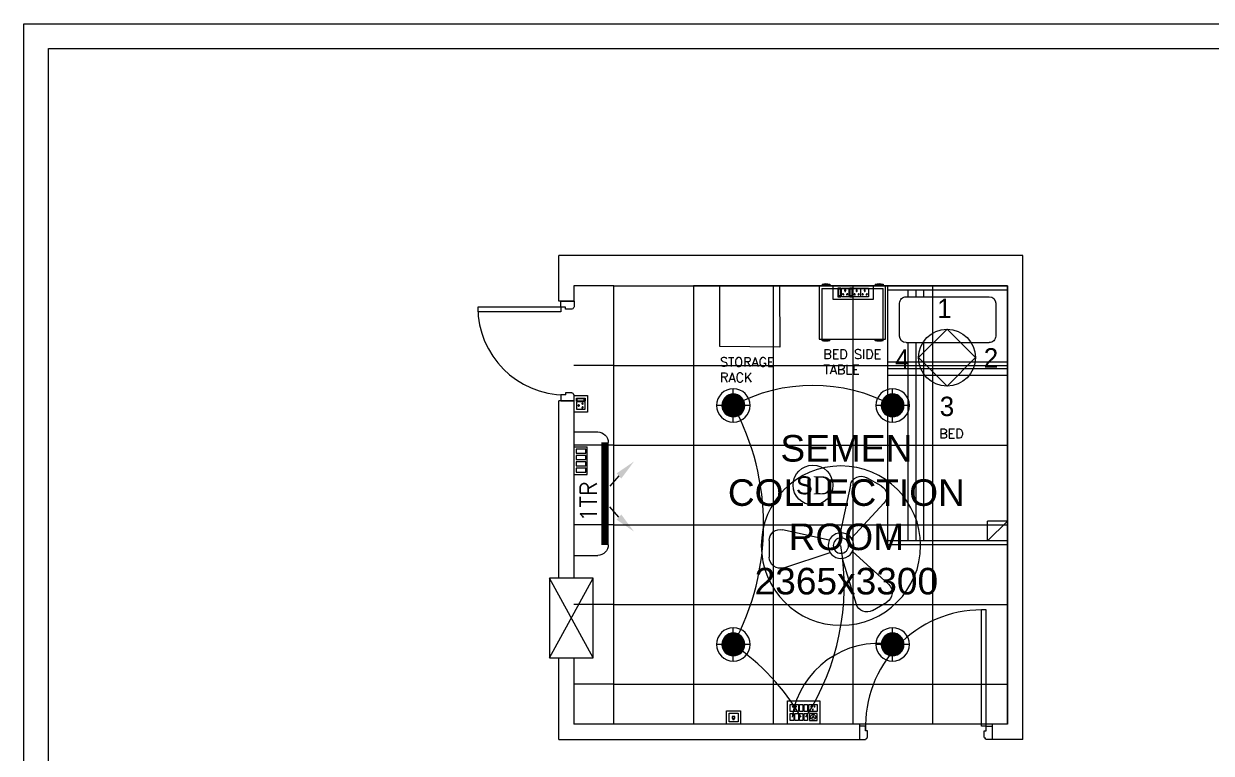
# Model space of a CAD drawing. Extents: x 3552052 to 4102982, y -707811 to -630695.
# Drawn here: x 3869017 to 3877963, y -686704 to -681211 of the extents above; entities that cross this region are included whole.
import ezdxf

# ---------------------------------------------------------------- set-up
doc = ezdxf.new("R2010")
doc.units = 0
doc.header["$LTSCALE"] = 6
doc.header["$MEASUREMENT"] = 0
doc.layers.get('0').update_dxf_attribs({"linetype": 'CONTINUOUS', "lineweight": 0})
for name, color, linetype, lineweight in [('DIM', 7, 'CONTINUOUS', 0), ('DOOR', 44, 'CONTINUOUS', 0), ('ELE-1200MM CEILINGFAN', 6, 'CONTINUOUS', 0), ('ELE-12M RAW&UPS SB', 40, 'CONTINUOUS', 0), ('ELE-12W LED', 1, 'CONTINUOUS', 0), ('ELE-12W UPS LIGHT', 3, 'CONTINUOUS', 0), ('ELE-2NOS OF 6-16 RAW POWER SOCKET', 1, 'CONTINUOUS', 0), ('ELE-3NOS 6-16A POWER SOCKET', 5, 'CONTINUOUS', 0), ('ELE-4M RAW P.SB', 40, 'CONTINUOUS', 0), ('ELE-4M UPS P.SB', 3, 'CONTINUOUS', 0), ('ELE.LAN POINT', 3, 'CONTINUOUS', 0), ('EQP', 6, 'CONTINUOUS', 0), ('FA-BELOW SMOKE DERECTOR', 1, 'CONTINUOUS', 0), ('furniture', 33, 'CONTINUOUS', 0), ('HVAC_HI_WALL_1TR', 1, 'CONTINUOUS', 0), ('M HVAC HIGH WALL UNIT', 3, 'CONTINUOUS', 0), ('MEP_HVAC_TEXT', 7, 'CONTINUOUS', 0), ('WALL', 8, 'CONTINUOUS', 0), ('WIN', 151, 'CONTINUOUS', 0)]:
    doc.layers.add(name, color=color, linetype=linetype, lineweight=lineweight)
doc.layers.add('ELE-6A AC SOCKET', color=7, linetype='CONTINUOUS', lineweight=0, true_color=0x00ceb6)
doc.layers.add('ELE-LIGHTING WIRING', color=7, linetype='CONTINUOUS', lineweight=0, true_color=0x63d7b6)
doc.styles.add('ARIAL', font='arial.ttf')
doc.styles.add('PDF Times New Roman', font='times.ttf')
doc.styles.get("Standard").update_dxf_attribs({"font": 'SIMPLEX'})
doc.styles.add('VERDANA', font='verdana.ttf')

# ---------------------------------------------------------------- blocks, each defined once
blk = doc.blocks.new('FRR')
at = {"layer": 'ELE-4M UPS P.SB', "color": 8, "linetype": 'ByBlock'}
for p, q in [((3567365.5, -675052.3), (3567065.5, -675052.3)), ((3567965.5, -675052.3), (3567965.5, -678352.3)), ((3568565.5, -675052.3), (3568565.5, -678352.3)), ((3569165.5, -675052.3), (3569165.5, -678352.3)), ((3569765.5, -675052.3), (3569765.5, -678352.3)), ((3567365.5, -675652.3), (3567065.5, -675652.3)), ((3567365.5, -675652.3), (3570330.5, -675652.3)), ((3567365.5, -676252.3), (3567065.5, -676252.3)), ((3567365.5, -676252.3), (3570330.5, -676252.3)), ((3567365.5, -676852.3), (3567065.5, -676852.3)), ((3567365.5, -676852.3), (3570330.5, -676852.3)), ((3567365.5, -677452.3), (3567065.5, -677452.3)), ((3567365.5, -677452.3), (3570330.5, -677452.3)), ((3567365.5, -678052.3), (3567065.5, -678052.3)), ((3567365.5, -678052.3), (3570330.5, -678052.3)), ((3567365.5, -678352.3), (3567065.5, -678352.3))]:
    blk.add_line(p, q, dxfattribs=at)
blk.add_lwpolyline([(3567365.5, -675052.3), (3570330.5, -675052.3), (3570330.5, -678352.3), (3567365.5, -678352.3)], close=True, dxfattribs=at)
blk = doc.blocks.new('SDFF')
at = {"layer": 'ELE-4M RAW P.SB'}
for p, q in [((0, -100), (0, 0)), ((207.1, 0, 0), (0, 0)), ((207.1, -100, 0), (207.1, 0, 0)), ((207.1, -100, 0), (0, -100))]:
    blk.add_line(p, q, dxfattribs=at)
at = {"layer": 'ELE-4M RAW P.SB', "color": 3, "linetype": 'ByBlock'}
blk.add_lwpolyline([(47.2, -84.5), (47.2, -11.2), (16.7, -11.2), (16.7, -84.5)], close=True, dxfattribs=at)
at = {"layer": 'ELE-4M RAW P.SB', "linetype": 'ByBlock'}
for points in [[(94.9, -84.5), (94.9, -11.2), (64.4, -11.2), (64.4, -84.5)], [(142.6, -84.5), (142.6, -11.2), (112.1, -11.2), (112.1, -84.5)], [(190.3, -84.5), (190.3, -11.2), (159.8, -11.2), (159.8, -84.5)]]:
    blk.add_lwpolyline(points, close=True, dxfattribs=at)
blk = doc.blocks.new('A$C19B8274B')
at = {"layer": 'DOOR'}
for p, q in [((-45, 925), (-80, 925)), ((-80, 50), (-80, 925)), ((-45, 50), (-45, 925)), ((-45, 50), (-80, 50)), ((-955, -50), (-955, -47.5)), ((-940, -35), (-942.5, -35)), ((-60, -35), (-57.5, -35)), ((-45, -50), (-45, -47.5))]:
    blk.add_line(p, q, dxfattribs=at)
for points in [[(-940, 15), (-955, 15), (-955, 50), (-1000, 50), (-1000, -50), (-955, -50)], [(-940, -35), (-940, 15)], [(-60, 15), (-45, 15), (-45, 50), (0, 50), (0, -50), (-45, -50)], [(-60, -35), (-60, 15)]]:
    blk.add_lwpolyline(points, dxfattribs=at)
at = {"layer": 'DOOR', "color": 145}
blk.add_arc((-80, 50), 875, 90, 182.29244, dxfattribs=at)
at = {"layer": 'DOOR'}
for centre, start, end in [((-955, -35), 270, 0), ((-45, -35), 180, 270)]:
    blk.add_arc(centre, 12.5, start, end, dxfattribs=at)
blk = doc.blocks.new('5')
at = {"layer": 'ELE-12M RAW&UPS SB', "color": 40, "ltscale": 10}
for p, q in [((3595754.1, -684830.6), (3595746.6, -684829.2)), ((3595747.9, -684825.4), (3595754.5, -684829.6)), ((3595755.5, -684840.2), (3595755.9, -684832.4)), ((3595757, -684828.9), (3595762, -684823.1)), ((3595757, -684832.2), (3595759.5, -684839.4)), ((3595764.6, -684826.2), (3595757.6, -684829.8))]:
    blk.add_line(p, q, dxfattribs=at)
for points in [[(3595950.5, -684951.6), (3595706.7, -684951.6), (3595706.7, -684776.6), (3595950.5, -684776.6)], [(3595784.7, -684803.3), (3595726.6, -684803.3), (3595726.6, -684856.1), (3595784.7, -684856.1)], [(3595824.4, -684856.4), (3595798, -684856.4), (3595798, -684803.6), (3595824.4, -684803.6)], [(3595824.4, -684923.9), (3595798, -684923.9), (3595798, -684871.1), (3595824.4, -684871.1)], [(3595859.1, -684856.4), (3595832.7, -684856.4), (3595832.7, -684803.6), (3595859.1, -684803.6)], [(3595859.1, -684923.9), (3595832.7, -684923.9), (3595832.7, -684871.1), (3595859.1, -684871.1)], [(3595893.8, -684856.4), (3595867.4, -684856.4), (3595867.4, -684803.6), (3595893.8, -684803.6)]]:
    blk.add_lwpolyline(points, close=True, dxfattribs=at)
at = {"layer": 'ELE-12M RAW&UPS SB', "color": 3, "linetype": 'ByBlock', "elevation": 0}
blk.add_lwpolyline([(3595928.5, -684856.4), (3595902.1, -684856.4), (3595902.1, -684803.6), (3595928.5, -684803.6)], close=True, dxfattribs=at)
at = {"layer": 'ELE-12M RAW&UPS SB', "color": 40, "ltscale": 10}
for radius in [19.1, 1.78]:
    blk.add_circle((3595756, -684830.6), radius, dxfattribs=at)
at = {"layer": 'ELE-4M RAW P.SB', "color": 40, "ltscale": 10}
for p, q in [((3595726.6, -684871.4), (3595789.7, -684871.4)), ((3595726.6, -684924.2), (3595726.6, -684871.4)), ((3595789.7, -684871.4), (3595789.7, -684924.2)), ((3595865.4, -684871.4), (3595928.5, -684871.4)), ((3595865.4, -684924.2), (3595865.4, -684871.4)), ((3595928.5, -684871.4), (3595928.5, -684924.2)), ((3595789.7, -684924.2), (3595726.6, -684924.2)), ((3595928.5, -684924.2), (3595865.4, -684924.2))]:
    blk.add_line(p, q, dxfattribs=at)
for centre, radius, start, end in [((3595745, -684908.1), 3.1, 5.26891, 272.51003), ((3595747.5, -684910.3), 2.5, 202.68381, 75.09514), ((3595758.2, -684884.8), 3.6, 307.15837, 232.84163), ((3595758.2, -684888.4), 2.29, 161.40312, 18.59688), ((3595768.9, -684910.3), 2.5, 104.90486, 337.31619), ((3595771.4, -684908.1), 3.1, 267.48997, 174.73109), ((3595883.7, -684908.1), 3.1, 5.26891, 272.51003), ((3595886.2, -684910.3), 2.5, 202.68381, 75.09514), ((3595896.9, -684884.8), 3.6, 307.15837, 232.84163), ((3595896.9, -684888.4), 2.29, 161.40312, 18.59688), ((3595907.6, -684910.3), 2.5, 104.90486, 337.31619), ((3595910.1, -684908.1), 3.1, 267.48997, 174.73109)]:
    blk.add_arc(centre, radius, start, end, dxfattribs=at)
blk = doc.blocks.new('Voice')
at = {"layer": 'ELE.LAN POINT', "color": 6}
for points in [[(0, -32), (128, -32), (128, 92), (0, 92)], [(22, -10), (106, -10), (106, 70), (22, 70)], [(77, 21), (70, 21), (70, 12), (58, 12), (58, 21), (51, 21), (51, 39), (77, 39)], [(76, 23), (68, 23), (68, 13), (59, 13), (59, 23), (52, 23), (52, 37), (76, 37)]]:
    blk.add_lwpolyline(points, close=True, dxfattribs=at)
blk = doc.blocks.new('HI WALL SPLIT AC UNIT 1TR')
at = {"layer": 'M HVAC HIGH WALL UNIT', "color": 1, "lineweight": 5}
for p, q in [((1294404.3, -128752), (1294404.3, -129681)), ((1294404.3, -128752), (1294583.6, -128752)), ((1294662.3, -128830.7), (1294662.3, -129602.2)), ((1294404.3, -129681), (1294583.6, -129681))]:
    blk.add_line(p, q, dxfattribs=at)
at = {"layer": 'M HVAC HIGH WALL UNIT', "color": 8, "lineweight": 5}
for p, q in [((1294616.1, -128830.7), (1294616.1, -129602.2)), ((1294625.4, -128830.7), (1294625.4, -129602.2)), ((1294636.9, -128830.7), (1294636.9, -129602.2)), ((1294646.2, -128830.7), (1294646.2, -129602.2)), ((1294655.4, -128830.7), (1294655.4, -129602.2))]:
    blk.add_line(p, q, dxfattribs=at)
at = {"layer": 'M HVAC HIGH WALL UNIT', "color": 7, "lineweight": 5}
for p, q in [((1294742.7, -129039.8), (1294673.6, -129117.4)), ((1294742.7, -129349.7), (1294673.6, -129272.1))]:
    blk.add_line(p, q, dxfattribs=at)
at = {"layer": 'M HVAC HIGH WALL UNIT', "color": 1, "lineweight": 5}
for centre, start, end in [((1294583.6, -128830.7), 0, 90), ((1294583.6, -129602.2), 270, 0)]:
    blk.add_arc(centre, 78.8, start, end, dxfattribs=at)
at = {"layer": 'M HVAC HIGH WALL UNIT', "color": 7, "lineweight": 5}
for points in [[(1294760.9, -129058.7), (1294724.5, -129020.9), (1294856.2, -128930.6)], [(1294760.9, -129330.8), (1294724.5, -129368.6), (1294856.2, -129458.9)]]:
    blk.add_solid(points, dxfattribs=at)
blk = doc.blocks.new('EQ2WE')
at = {"layer": 'ELE-6A AC SOCKET', "lineweight": 0}
for p, q in [((-99, 170), (-215, 170)), ((-215, 170), (-215, 36)), ((-215, 36), (-99, 36)), ((-99, 36), (-99, 170)), ((-91, 36), (-91, 170)), ((-91, 170), (-45, 170)), ((-45, 170), (-91, 170)), ((-45, 36), (-91, 36)), ((-87, 51), (-87, 155)), ((-87, 155), (-48, 155)), ((-48, 55), (-87, 55)), ((-48, 51), (-87, 51)), ((-48, 155), (-48, 51)), ((-45, 170), (-45, 36)), ((-45, 170), (-45, 36))]:
    blk.add_line(p, q, dxfattribs=at)
blk.add_lwpolyline([(0, 0), (-257, 0), (-257, 206), (0, 206)], close=True, dxfattribs=at)
for centre, radius, start, end in [((-190, 77), 7.83, 5.2689, 272.51), ((-184, 72), 6.31, 202.6838, 75.0951), ((-157, 136), 9.08, 307.1584, 232.8416), ((-157, 127), 5.79, 161.4031, 18.5969), ((-130, 72), 6.31, 104.9049, 337.3162), ((-124, 77), 7.83, 267.49, 174.7311)]:
    blk.add_arc(centre, radius, start, end, dxfattribs=at)
blk = doc.blocks.new('543WYH')
at = {"layer": 'ELE-2NOS OF 6-16 RAW POWER SOCKET', "color": 30, "linetype": 'ByBlock', "lineweight": 0}
for p, q in [((-124, -57), (-124, -91)), ((-26, -57), (-124, -57)), ((-26, -57), (-124, -57)), ((-124, -91), (-26, -91)), ((-124, -96), (-26, -96)), ((-124, -181), (-124, -96)), ((-113, -60), (-113, -88)), ((-37, -60), (-113, -60)), ((-113, -88), (-37, -88)), ((-110, -60), (-110, -88)), ((-37, -88), (-37, -60)), ((-26, -57), (-26, -91)), ((-26, -91), (-26, -57)), ((-26, -96), (-26, -181)), ((-26, -181), (-124, -181)), ((-124, -187), (-124, -221)), ((-26, -187), (-124, -187)), ((-26, -187), (-124, -187)), ((-124, -221), (-26, -221)), ((-124, -312), (-124, -227)), ((-124, -227), (-26, -227)), ((-113, -190), (-113, -218)), ((-37, -190), (-113, -190)), ((-113, -218), (-37, -218)), ((-110, -190), (-110, -218)), ((-37, -218), (-37, -190)), ((-26, -187), (-26, -221)), ((-26, -221), (-26, -187)), ((-26, -227), (-26, -312)), ((-26, -312), (-124, -312)), ((-124, -402), (-124, -317)), ((-124, -317), (-26, -317)), ((-26, -402), (-124, -402)), ((-26, -317), (-26, -402))]:
    blk.add_line(p, q, dxfattribs=at)
blk.add_lwpolyline([(-150, 0), (-150, -459), (0, -459), (0, 0)], close=True, dxfattribs=at)
for centre, radius, start, end in [((-98, -119), 4.6, 112.6838, 345.0951), ((-94, -115), 5.7, 275.2689, 182.51), ((-51, -139), 6.62, 217.1584, 142.8416), ((-98, -159), 4.6, 14.9049, 247.3162), ((-98, -249), 4.6, 112.6838, 345.0951), ((-94, -163), 5.7, 177.49, 84.7311), ((-94, -245), 5.7, 275.2689, 182.51), ((-58, -139), 4.22, 71.4031, 288.5969), ((-58, -269), 4.22, 71.4031, 288.5969), ((-51, -269), 6.62, 217.1584, 142.8416), ((-98, -289), 4.6, 14.9049, 247.3162), ((-98, -340), 4.6, 112.6838, 345.0951), ((-98, -379), 4.6, 14.9049, 247.3162), ((-94, -293), 5.7, 177.49, 84.7311), ((-94, -335), 5.7, 275.2689, 182.51), ((-94, -384), 5.7, 177.49, 84.7311), ((-58, -360), 4.22, 71.4031, 288.5969), ((-51, -360), 6.62, 217.1584, 142.8416)]:
    blk.add_arc(centre, radius, start, end, dxfattribs=at)
blk = doc.blocks.new('QWE')
at = {"layer": 'ELE-12W UPS LIGHT'}
h = blk.add_hatch(dxfattribs=at)
h.set_pattern_fill('ANSI31', color=8)
h.set_pattern_definition([(45, (-1135553.9097, 459369.4158), (-2.24506403, 2.24506403), [])])
edge = h.paths.add_edge_path()
edge.add_arc((0, 0), 85.7, 0, 360)
at = {"layer": 'ELE-12W UPS LIGHT', "color": 3}
for p, q in [((0, -126.1), (0, 126.1)), ((-126.1, 0), (126.1, 0))]:
    blk.add_line(p, q, dxfattribs=at)
for radius in [126.1, 85.7]:
    blk.add_circle((0, 0), radius, dxfattribs=at)
blk = doc.blocks.new('18W LED')
at = {"layer": 'ELE-12W LED'}
h = blk.add_hatch(dxfattribs=at)
h.set_pattern_fill('ANSI31', color=252)
h.set_pattern_definition([(45, (-1135553.9097, 459369.4158), (-2.24506403, 2.24506403), [])])
edge = h.paths.add_edge_path()
edge.add_arc((0, 0), 85.7, 0, 360)
at = {"layer": 'ELE-12W LED', "color": 1}
for p, q in [((0, -126.1), (0, 126.1)), ((-126.1, 0), (126.1, 0))]:
    blk.add_line(p, q, dxfattribs=at)
for radius in [126.1, 85.7]:
    blk.add_circle((0, 0), radius, dxfattribs=at)
blk = doc.blocks.new('SMOKE DETECTOR')
at = {"layer": 'FA-BELOW SMOKE DERECTOR', "color": 7}
blk.add_circle((931028.7, -118293.9), 166, dxfattribs=at)
at = {"layer": 'FA-BELOW SMOKE DERECTOR', "insert": (930887.1, -118373), "char_height": 150, "attachment_point": 7, "style": 'PDF Times New Roman'}
blk.add_mtext('{\\fArial|b0|i0|c0|p34;S}D', dxfattribs=at)
blk = doc.blocks.new('A$C07FB25EA')
at = {"layer": 'ELE-1200MM CEILINGFAN', "color": 3}
for p, q in [((6.53, 13.37), (9.47, 11.64)), ((0.26, 2.64), (3.17, 12.07)), ((9.84, 7.94), (2.36, 1.21)), ((-11.8, 4.55), (-2.22, 1.44)), ((-14.84, -1.03), (-14.81, 2.38)), ((-2.41, -1.1), (-12.04, -3.29)), ((2.16, -1.54), (8.87, -8.78)), ((1.96, -12.49), (-0.13, -2.65)), ((8.31, -12.34), (5.35, -14.02))]:
    blk.add_line(p, q, dxfattribs=at)
at = {"layer": 'ELE-1200MM CEILINGFAN', "color": 5, "ltscale": 10}
blk.add_circle((0, 0), 16.45, dxfattribs=at)
at = {"layer": 'ELE-1200MM CEILINGFAN', "color": 3}
for radius in [2.65, 1.58]:
    blk.add_circle((0, 0), radius, dxfattribs=at)
for centre, start, end in [((5.36, 11.38), 59.5281, 162.5229), ((8.3, 9.66), 311.9493, 59.5281), ((-12.51, 2.36), 71.9493, 179.5281), ((-12.54, -1.05), 179.5281, 282.5229), ((7.18, -10.34), 299.5281, 42.5229), ((4.21, -12.02), 191.9493, 299.5281)]:
    blk.add_arc(centre, 2.3, start, end, dxfattribs=at)
blk = doc.blocks.new('750')
at = {"layer": 'DOOR'}
for p, q in [((-50, 705), (-47.5, 705)), ((-35, 690), (-35, 692.5)), ((-50, 45), (-47.5, 45)), ((-35, 60), (-35, 57.5)), ((50, 45), (50, 80)), ((50, 80), (675, 80)), ((50, 45), (675, 45)), ((675, 45), (675, 80))]:
    blk.add_line(p, q, dxfattribs=at)
for points in [[(15, 690), (15, 705), (50, 705), (50, 750), (-50, 750), (-50, 705)], [(-35, 690), (15, 690)], [(15, 60), (15, 45), (50, 45), (50, 0), (-50, 0), (-50, 45)], [(-35, 60), (15, 60)]]:
    blk.add_lwpolyline(points, dxfattribs=at)
for centre, start, end in [((-35, 705), 180, 270), ((-35, 45), 90, 180)]:
    blk.add_arc(centre, 12.5, start, end, dxfattribs=at)
at = {"layer": 'DOOR', "color": 145}
blk.add_arc((15, 45), 660, 0, 90, dxfattribs=at)
blk = doc.blocks.new('A$C45A5314D')
at = {"layer": 'furniture', "color": 6, "ltscale": 0.75}
for p, q in [((-1962.2, 946.4), (-1950, 946.4)), ((-1962.2, 946.4), (-1962.2, 887.3)), ((-1962.2, 945.5), (-1950, 945.5)), ((-1962.2, 944.4), (-1950, 944.4)), ((-1962.2, 943.2), (-1950, 943.2)), ((-1962.2, 941.5), (-1950, 941.5)), ((-1962.2, 939.2), (-1950, 939.2)), ((-1962.2, 936.2), (-1950, 936.2)), ((-1962.2, 932), (-1950, 932)), ((-1962.2, 927.1), (-1950, 927.1)), ((-1962.2, 920.9), (-1950, 920.9)), ((-1962.2, 912.9), (-1950, 912.9)), ((-1962.2, 906.7), (-1950, 906.7)), ((-1962.2, 901.8), (-1950, 901.8)), ((-1962.2, 897.6), (-1950, 897.6)), ((-1962.2, 894.6), (-1950, 894.6)), ((-1950, 467.5), (-1950, 967.5)), ((-1950, 967.5), (-1550, 967.5)), ((-1930.3, 947.8), (-1930.3, 487.2)), ((-1930.3, 947.8), (-1550, 947.8)), ((-1550, 967.5), (-1550, 467.5)), ((-1537.8, 946.4), (-1550, 946.4)), ((-1537.8, 945.5), (-1550, 945.5)), ((-1537.8, 944.4), (-1550, 944.4)), ((-1537.8, 943.2), (-1550, 943.2)), ((-1537.8, 941.5), (-1550, 941.5)), ((-1537.8, 939.2), (-1550, 939.2)), ((-1537.8, 936.2), (-1550, 936.2)), ((-1537.8, 932), (-1550, 932)), ((-1537.8, 927.1), (-1550, 927.1)), ((-1537.8, 920.9), (-1550, 920.9)), ((-1537.8, 912.9), (-1550, 912.9)), ((-1537.8, 906.7), (-1550, 906.7)), ((-1537.8, 901.8), (-1550, 901.8)), ((-1537.8, 897.6), (-1550, 897.6)), ((-1537.8, 894.6), (-1550, 894.6)), ((-1537.8, 946.4), (-1537.8, 887.3)), ((-1962.2, 892.3), (-1950, 892.3)), ((-1962.2, 890.6), (-1950, 890.6)), ((-1962.2, 889.4), (-1950, 889.4)), ((-1962.2, 888.2), (-1950, 888.2)), ((-1962.2, 887.3), (-1950, 887.3)), ((-1537.8, 892.3), (-1550, 892.3)), ((-1537.8, 890.6), (-1550, 890.6)), ((-1537.8, 889.4), (-1550, 889.4)), ((-1537.8, 888.2), (-1550, 888.2)), ((-1537.8, 887.3), (-1550, 887.3)), ((-1962.2, 545.4), (-1950, 545.4)), ((-1962.2, 545.4), (-1962.2, 486.3)), ((-1962.2, 544.5), (-1950, 544.5)), ((-1962.2, 543.4), (-1950, 543.4)), ((-1962.2, 542.2), (-1950, 542.2)), ((-1962.2, 540.4), (-1950, 540.4)), ((-1962.2, 538.1), (-1950, 538.1)), ((-1537.8, 545.4), (-1550, 545.4)), ((-1537.8, 544.5), (-1550, 544.5)), ((-1537.8, 543.4), (-1550, 543.4)), ((-1537.8, 542.2), (-1550, 542.2)), ((-1537.8, 540.4), (-1550, 540.4)), ((-1537.8, 538.1), (-1550, 538.1)), ((-1537.8, 545.4), (-1537.8, 486.3)), ((-1962.2, 535.2), (-1950, 535.2)), ((-1962.2, 531), (-1950, 531)), ((-1962.2, 526.1), (-1950, 526.1)), ((-1962.2, 519.9), (-1950, 519.9)), ((-1962.2, 511.9), (-1950, 511.9)), ((-1962.2, 505.7), (-1950, 505.7)), ((-1962.2, 500.7), (-1950, 500.7)), ((-1962.2, 496.6), (-1950, 496.6)), ((-1962.2, 493.6), (-1950, 493.6)), ((-1962.2, 491.3), (-1950, 491.3)), ((-1962.2, 489.6), (-1950, 489.6)), ((-1962.2, 488.4), (-1950, 488.4)), ((-1962.2, 487.2), (-1950, 487.2)), ((-1962.2, 486.3), (-1950, 486.3)), ((-1962.2, 486.3), (-1950, 486.3)), ((-1550, 467.5), (-1950, 467.5)), ((-1550, 487.2), (-1930.3, 487.2)), ((-1537.8, 535.2), (-1550, 535.2)), ((-1537.8, 531), (-1550, 531)), ((-1537.8, 526.1), (-1550, 526.1)), ((-1537.8, 519.9), (-1550, 519.9)), ((-1537.8, 511.9), (-1550, 511.9)), ((-1537.8, 505.7), (-1550, 505.7)), ((-1537.8, 500.7), (-1550, 500.7)), ((-1537.8, 496.6), (-1550, 496.6)), ((-1537.8, 493.6), (-1550, 493.6)), ((-1537.8, 491.3), (-1550, 491.3)), ((-1537.8, 489.6), (-1550, 489.6)), ((-1537.8, 488.4), (-1550, 488.4)), ((-1537.8, 487.2), (-1550, 487.2)), ((-1537.8, 486.3), (-1550, 486.3))]:
    blk.add_line(p, q, dxfattribs=at)
at = {"layer": 'furniture', "color": 6}
for p, q in [((0, 450), (-1950, 450)), ((-1950, 450), (-1950, -450)), ((-1920.5, 450), (-1920.5, -450)), ((-1376.5, -450), (-1376.5, 450)), ((-1326.5, -450), (-1326.5, 450)), ((-1276.5, -450), (-1276.5, 450)), ((-29.5, -450), (-29.5, 450)), ((0, -450), (0, 450)), ((-1572.3, 361.9), (-1819.8, 361.9)), ((-1920.5, 300), (-1869, 300)), ((-1869, 312.7), (-1869, -312.7)), ((-1523.1, 312.7), (-1523.1, -312.7)), ((-1523.1, 300), (-29.5, 300)), ((-1920.5, 240.9), (-1869, 240.9)), ((-1920.5, 181.9), (-1869, 181.9)), ((-1523.1, 240.9), (-29.5, 240.9)), ((-1523.1, 181.9), (-29.5, 181.9)), ((-179.5, -450), (-29.5, -300)), ((-179.5, -450), (-179.5, -300)), ((-29.5, -300), (-179.5, -300)), ((-1819.8, -361.9), (-1572.3, -361.9)), ((-1950, -450), (0, -450))]:
    blk.add_line(p, q, dxfattribs=at)
at = {"layer": 'furniture', "color": 6, "ltscale": 0.75}
for centre, start, end in [((-1876, 916.9), 161.07537, 198.92466), ((-1624, 916.9), 341.07537, 18.92466), ((-1876, 515.9), 161.07537, 198.92466), ((-1624, 515.9), 341.07537, 18.92466)]:
    blk.add_arc(centre, 91.1, start, end, dxfattribs=at)
at = {"layer": 'furniture', "color": 6}
for centre, start, end in [((-1819.8, 312.7), 90.00001, 180.00001), ((-1572.3, 312.7), 0.00001, 90.00001), ((-1819.8, -312.7), 180.00001, 270.00001), ((-1572.3, -312.7), 270.00001, 0.00001)]:
    blk.add_arc(centre, 49.2, start, end, dxfattribs=at)

msp = doc.modelspace()

# ---------------------------------------------------------------- linework, layer by layer
for points in [[(3887040.8, -681210.5), (3887040.8, -701729), (3869017, -701729), (3869017, -681210.5)], [(3886854, -681397.3), (3886854, -701542.2), (3869203.8, -701542.2), (3869203.8, -681397.3)], [(3875972.1, -683510.5), (3875757.7, -683724.9), (3875972.1, -683939.4), (3876186.6, -683724.9), (3875972.1, -683510.5)]]:
    msp.add_lwpolyline(points, close=True)
msp.add_circle((3875972.1, -683724.9), 214.4)
at = {"layer": 'ELE-LIGHTING WIRING', "linetype": 'ByBlock'}
for centre, radius, start, end in [((3874962.2, -685205.6), 1271.2, 61.8353, 118.1647), ((3872700.9, -684984.9), 1889.4, 331.55268, 28.44732), ((3873359.7, -685441.8), 1838.1, 327.42228, 9.42264), ((3873351.8, -687343.8), 1774.5, 30.93557, 55.2948)]:
    msp.add_arc(centre, radius, start, end, dxfattribs=at)
at = {"layer": 'ELE-LIGHTING WIRING', "color": 254, "linetype": 'ByBlock', "true_color": 0xdebad0}
msp.add_arc((3875457.3, -686537.9), 661.4, 80.87686, 170.7432, dxfattribs=at)
at = {"layer": 'EQP', "linetype": 'ByBlock'}
for p, q in [((3874261.7, -683641.1), (3874261.7, -683184.9)), ((3874709.7, -683186.2), (3874711.6, -683646.2)), ((3874711.6, -683646.2), (3874261.7, -683641.1))]:
    msp.add_line(p, q, dxfattribs=at)
at = {"layer": 'WALL', "color": 8, "linetype": 'ByBlock'}
for p, q in [((3873047.2, -683299.9), (3873047.2, -682954.9)), ((3876542.2, -682954.9), (3873047.2, -682954.9)), ((3876542.2, -686599.9), (3876542.2, -682954.9)), ((3873162.2, -683299.9), (3873162.2, -683184.9)), ((3876427.2, -683184.9), (3874062.2, -683184.9)), ((3876427.2, -686484.9), (3876427.2, -683184.9)), ((3873162.2, -683299.9), (3873047.2, -683299.9)), ((3873162.2, -684049.9), (3873047.2, -684049.9)), ((3873047.2, -685384.9), (3873047.2, -684049.9)), ((3873162.2, -684900.9), (3873162.2, -684049.9)), ((3873162.2, -685384.9, 101230.8), (3873162.2, -684884.9, 101230.8)), ((3873047.2, -686599.9), (3873047.2, -685984.9, -101230.8)), ((3873162.2, -686484.9), (3873162.2, -685984.9)), ((3875313.1, -686484.9), (3875313.1, -686599.9)), ((3876427.2, -686484.9), (3876313.1, -686484.9)), ((3876313.1, -686484.9), (3876313.1, -686599.9)), ((3876427.2, -686484.9), (3876313.1, -686484.9)), ((3876542.2, -686599.9), (3876313.1, -686599.9))]:
    msp.add_line(p, q, dxfattribs=at)
at = {"layer": 'WALL', "color": 8, "lineweight": 0}
msp.add_line((3873047.2, -686599.9), (3875313.1, -686599.9), dxfattribs=at)
at = {"layer": 'WIN', "color": 8, "linetype": 'Continuous'}
for p, q in [((3873306.4, -685984.9), (3872976.4, -685384.9)), ((3872976.4, -685984.9), (3873306.4, -685384.9))]:
    msp.add_line(p, q, dxfattribs=at)
msp.add_lwpolyline([(3872976.4, -685984.9), (3873306.4, -685984.9), (3873306.4, -685384.9), (3872976.4, -685384.9)], close=True, dxfattribs=at)

# ---------------------------------------------------------------- block references
at = {"layer": 'DOOR', "color": 8, "rotation": 180}
msp.add_blockref('750', (3873112.2, -683299.9), dxfattribs=at)
at = {"layer": 'DOOR', "color": 8, "linetype": 'Continuous'}
msp.add_blockref('A$C19B8274B', (3876313.1, -686549.9), dxfattribs=at)
at = {"layer": 'ELE-1200MM CEILINGFAN', "color": 7, "ltscale": 8, "xscale": -36.47592107175105, "yscale": 36.47592107175105, "zscale": 36.47592107175105, "rotation": 180}
msp.add_blockref('A$C07FB25EA', (3875173, -685140.9), dxfattribs=at)
at = {"layer": 'ELE-12M RAW&UPS SB', "color": 0, "linetype": 'ByBlock', "rotation": 180}
msp.add_blockref('5', (7470719.8, -1371261.6), dxfattribs=at)
at = {"layer": 'ELE-12W LED', "color": 6, "xscale": -1}
for p in [(3874362.2, -684084.9), (3875562.2, -684084.9), (3874362.2, -685884.9)]:
    msp.add_blockref('18W LED', p, dxfattribs=at)
at = {"layer": 'ELE-12W UPS LIGHT', "linetype": 'ByBlock', "xscale": -1}
msp.add_blockref('QWE', (3875562.2, -685884.9), dxfattribs=at)
at = {"layer": 'ELE-3NOS 6-16A POWER SOCKET', "color": 254, "linetype": 'ByBlock', "true_color": 0xdebad0, "xscale": 0.6666666666666666, "yscale": 0.6666666666666666, "zscale": 0.6666666666666666, "rotation": 90}
msp.add_blockref('543WYH', (3875112.2, -683184.9), dxfattribs=at)
at = {"layer": 'ELE-4M RAW P.SB', "color": 0, "linetype": 'ByBlock', "rotation": 270}
msp.add_blockref('SDFF', (3873262.2, -684397.9, 0), dxfattribs=at)
at = {"layer": 'ELE-4M UPS P.SB', "color": 0, "linetype": 'ByBlock'}
msp.add_blockref('FRR', (306096.6, -8132.6), dxfattribs=at)
at = {"layer": 'ELE-6A AC SOCKET', "color": 254, "linetype": 'ByBlock', "true_color": 0xdebad0, "xscale": 0.4891628617315313, "yscale": 0.4891628617315313, "zscale": 0.4891628617315313, "rotation": 90}
msp.add_blockref('EQ2WE', (3873262.9, -684009), dxfattribs=at)
at = {"layer": 'ELE.LAN POINT', "color": 7, "xscale": -0.8135966191344682, "yscale": 0.8135966191344682, "zscale": 0.8135966191344682, "rotation": 359.9999999999999}
msp.add_blockref('Voice', (3874416.2, -686459), dxfattribs=at)
at = {"layer": 'FA-BELOW SMOKE DERECTOR', "color": 6, "xscale": 0.9035551315104862, "yscale": 0.9035551315104862, "zscale": 0.9035551315104862}
msp.add_blockref('SMOKE DETECTOR', (3033726.4, -577799.9), dxfattribs=at)
at = {"layer": 'furniture', "color": 8, "linetype": 'Continuous', "xscale": -1, "rotation": 90}
msp.add_blockref('A$C45A5314D', (3875977.2, -685134.9), dxfattribs=at)
at = {"layer": 'HVAC_HI_WALL_1TR', "xscale": -1, "rotation": 180.0064122237991}
msp.add_blockref('HI WALL SPLIT AC UNIT 1TR', (2578772.4, -814110.7), dxfattribs=at)

# ---------------------------------------------------------------- texts
at = {"ltscale": 0.1, "char_height": 136.805, "width": 184.566, "attachment_point": 5, "rotation": 0.1103}
for s, insert in [('\\pxqc;{\\F.shx.shx;\\H1.0669x;1}', (3875952.8, -683354.5)), ('\\pxqc;{\\F.shx.shx.shx.shx;\\H1.0669x;4}', (3875634.4, -683736.4)), ('\\pxqc;{\\F.shx.shx.shx;\\H1.0669x;2}', (3876303.3, -683726.6)), ('\\pxqc;{\\F.shx.shx.shx.shx;\\H1.0669x;3}', (3875971.6, -684093))]:
    msp.add_mtext(s, dxfattribs=dict(at, insert=insert))
at = {"layer": 'DIM', "color": 8, "insert": (3875213.9, -684909.4), "char_height": 200, "width": 1980.803, "attachment_point": 5, "style": 'ARIAL'}
msp.add_mtext('SEMEN COLLECTION ROOM 2365x3300', dxfattribs=at)
at = {"layer": 'MEP_HVAC_TEXT', "linetype": 'ByBlock', "char_height": 70, "attachment_point": 1}
for s, width, insert in [('BED SIDE TABLE', 629.633, (3875040.9, -683663.7)), ('STORAGE RACK', 399.724, (3874262.4, -683722.8)), ('BED', 457.923, (3875913.6, -684262))]:
    msp.add_mtext_dynamic_manual_height_columns(s, width=width, gutter_width=10, heights=[0], dxfattribs=dict(at, insert=insert))
at = {"layer": 'MEP_HVAC_TEXT', "color": 0, "insert": (3873208.9, -684655.7), "char_height": 125, "attachment_point": 3, "rotation": 89.99312, "style": 'VERDANA'}
msp.add_mtext_dynamic_manual_height_columns('{\\Fromans|c0;\\C256;1TR}', width=1718.699, gutter_width=750, heights=[0], dxfattribs=at)

doc.saveas('drawing.dxf')
